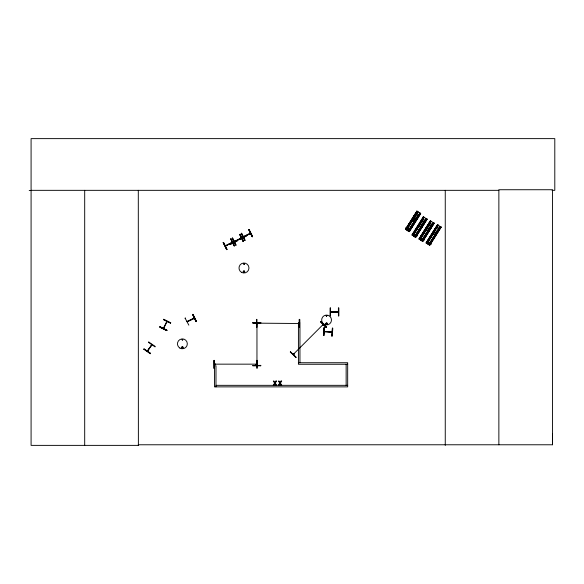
<?xml version="1.0" encoding="UTF-8"?>
<svg xmlns="http://www.w3.org/2000/svg" width="584" height="584" viewBox="0 0 584 584"><rect width="100%" height="100%" fill="white"/><g stroke="black" fill="none" stroke-linecap="round" stroke-linejoin="round"><path stroke-width="0.88" d="M163.338 328.391L163.63 327.646L163.973 327.916M552.07 190.333L554.8 190.333L554.8 138.627L31.083 138.627L31.083 445.373L138.379 445.373L138.306 444.774L552.471 444.774L552.552 433.686M231.541 242.688L231.768 242.915M234.257 241.433L234.943 241.017L235.06 241.44M187.143 321.426L187.975 321.361M323.492 335.53L324.018 327.646L324.456 327.675L323.93 335.559L323.492 335.53L324.054 327.646M323.872 335.552L324.397 327.668M324.916 331.442L324.887 331.88L325.091 331.449M332.062 332.274L332.084 332.004M256.683 365.394L256.602 364.153M182.807 339.844C182.091 338.158 181.777 341.18 182.785 339.727M181.923 347.524C183.412 345.786 182.405 349.56 181.931 347.254M244.178 263.961L243.74 263.91L244.214 263.844M244.397 264.019C243.637 262.464 243.433 265.099 244.316 264.099M244.499 271.837C242.776 269.684 243.805 273.327 244.214 272.108M256.639 323.259L257.004 323.799M256.639 364.686L256.96 365.314L256.96 323.091M232.162 242.331L225.475 246.083L225.373 245.696M241.506 238.25L234.534 241.703L234.388 241.323M250.536 233.454L243.572 236.907L244.083 236.25M250.412 233.454L249.697 233.374L249.74 233.848M194.406 318.287L187.42 321.696L187.274 321.317M163.63 328.515L163.374 328.23M407.727 230.359L407.274 230.074M414.217 236.038L413.771 235.753M323.412 324.711L322.645 325.04L323.317 324.813M407.771 229.293L408.201 229.6M421.67 239.287L421.239 238.98L421.75 239.338M182.186 339.611L182.566 339.903L182.274 339.523M326.201 315.681C326.456 317.492 327.544 314.659 326.193 315.798M327.033 323.813C325.142 325.106 327.084 321.718 326.952 324.069M147.234 350.969L151.855 344.786M147.898 350.685L147.57 350.466M256.997 365.372C257.785 364.314 254.726 364.124 256.77 364.19M163.374 328.317L166.878 321.324M166.798 330.617L166.995 330.223L159.928 326.682L159.731 327.077L166.798 330.617L159.746 327.047M170.725 322.762L170.528 323.156L163.469 319.616L163.659 319.229L170.71 322.799M299.271 323.507L298.409 323.193L299.293 323.186M330.522 311.798L331.449 312.163M405.551 229.315L416.925 211.182M405.697 229.403L417.071 211.277M405.763 229.446L417.1 211.291M405.916 229.541L417.283 211.408M405.997 229.592L417.348 211.452M417.494 211.539L406.121 229.665L417.575 211.591M406.347 229.811L417.721 211.685M407.515 228.439L412.793 220.168L407.596 228.49M415.093 216.35L413.735 218.657L415.173 216.401M417.94 211.817L416.107 214.883L418.02 211.868M406.902 230.14L407.924 230.775M408.172 230.936L414.348 221.124M415.282 219.606L418.611 214.328L415.363 219.657M408.252 230.987L414.414 221.168M409.347 229.563L414.56 221.256M415.509 219.745L418.823 214.459M408.435 231.096L419.801 212.97M409.559 229.702L419.984 213.08M408.836 231.352L420.195 213.211M409.085 231.505L420.422 213.357M409.267 231.622L420.641 213.488M423.276 216.803L411.888 234.921L415.764 237.33L427.138 219.204L423.261 216.795M412.151 235.082L423.524 216.956M412.333 235.199L423.707 217.073M412.421 235.235L423.772 217.117M413.487 233.819L423.926 217.212M413.567 233.87L421.152 221.789M422.101 220.278L423.05 218.766M412.771 235.476L424.174 217.365M412.837 235.513L418.991 225.694M419.94 224.183L423.261 218.898M413.932 234.096L419.144 225.789M420.093 224.278L423.407 218.993M414.012 234.148L419.21 225.833M420.173 224.329L423.473 219.029M413.319 235.797L414.341 236.44M420.75 226.774L414.611 236.608L420.83 226.826M425.013 219.978L421.714 225.278L425.101 220.029M414.822 236.739L426.225 218.628M414.888 236.783L421.042 226.957M421.991 225.453L425.313 220.161M415.034 236.87L421.195 227.052M422.144 225.541L426.408 218.744M415.1 236.914L426.488 218.796M415.246 237.009L426.634 218.883M415.326 237.053L426.7 218.927M415.684 237.279L427.057 219.153M419.027 239.002L430.393 220.876M430.539 220.964L419.173 239.097L430.576 220.986M419.473 239.257L430.824 221.139M420.553 237.856L430.977 221.241M419.889 239.542L431.226 221.394M420.035 239.637L426.196 229.819M427.145 228.308L430.459 223.022M420.1 239.681L426.276 229.87M427.211 228.351L430.539 223.073M420.37 239.827L421.392 240.469M422.59 239.112L430.174 227.03L422.67 239.163M431.116 225.519L432.065 224.008M431.138 225.526L432.153 224.059M421.874 240.769L433.306 222.679M422.152 240.944L433.459 222.774M422.166 240.951L433.54 222.825M422.29 241.031L433.686 222.913L422.378 241.082M433.897 223.044L422.553 241.192L433.963 223.088M422.736 241.309L434.109 223.183M422.801 241.353L434.189 223.234L430.313 220.825L418.94 238.951L422.816 241.36M426.123 242.944L437.496 224.818M437.671 224.928L426.298 243.061L437.708 224.949M426.481 243.17L437.854 225.044M426.568 243.229L437.92 225.088M426.707 243.316L438.066 225.176M426.773 243.353L432.934 233.534M433.883 232.023L438.146 225.227M433.08 233.629L426.919 243.448L438.321 225.336M434.029 232.118L435.445 229.848M436.394 228.337L438.292 225.322M427.203 243.623L435.664 229.987M436.613 228.475L437.642 227.015M427.473 243.769L428.495 244.411M429.693 243.061L434.919 234.761M435.868 233.25L437.27 230.972M440.11 226.439L438.234 229.468L440.197 226.49M429.773 243.112L434.985 234.797M435.934 233.293L437.35 231.023M429.919 243.199L437.496 231.118M438.445 229.607L439.394 228.096M428.999 244.732L440.373 226.607M429.182 244.849L439.606 228.227M429.255 244.886L439.694 228.278M440.292 227.607L429.393 244.981L440.373 227.658M429.649 245.141L441.059 227.03M441.205 227.125L429.839 245.258L426.043 242.893L437.431 224.774L441.292 227.176M293.489 354.583L293.847 353.824L293.292 354.386M163.695 328.383L167.126 321.448L166.71 322.266M143.81 349.276L144.058 348.911L150.57 353.386L150.322 353.751L143.832 349.247M148.394 349.772L150.964 346.027M147.475 351.232L151.862 344.823M294.044 354.13L293.759 353.853M256.96 365.314C257.537 364.161 254.507 364.562 256.661 364.161L214.627 364.153M215.175 364.102L215.175 364.547L215.175 364.146M299.125 323.507L257.091 323.156L256.617 323.886M257.697 323.499C257.902 322.478 257.916 324.186 256.982 323.463M299.183 323.492L298.497 323.47L299.125 323.149M338.428 312.163L330.646 312.163L330.683 311.761M147.533 350.437L148.037 350.495M331.208 331.946L331.347 332.311M290.577 351.707L290.27 352.021L295.92 357.547M293.628 354.495L293.847 353.824M323.207 324.47L322.58 325.025L322.959 325.23M293.54 354.524L294.051 354.057M322.879 325.237L323.339 324.726M295.891 357.576L296.197 357.262L290.496 351.787M326.113 327.347L326.419 327.033L320.798 321.485L320.492 321.791L326.113 327.347L320.565 321.718M293.351 354.327L323.062 324.565M151.533 345.327L151.205 345.1L151.46 345.516M414.158 235.994L414.26 235.06M428.349 243.951L427.919 243.725L428.379 243.915L428.006 243.579L428.466 243.769L428.408 243.032M226.023 245.776L225.847 245.419M240.681 238.206L240.856 238.564M241.353 238.316L234.549 241.645M250.383 233.527L243.601 236.885M193.589 318.236L193.611 318.674L194.173 317.995L187.216 321.39M194.253 318.353L187.267 321.674M241.207 233.417L241.601 233.228L245.105 240.301L244.718 240.498L241.236 233.403M223.161 242.586L223.555 242.389L227.059 249.47L226.665 249.667L223.161 242.586L226.702 249.645M232.177 238.214L232.563 238.017L236.06 245.105L235.681 245.295L232.206 238.199M243.367 236.608L250.375 233.133M225.322 245.769L232.249 242.338M234.337 241.396L241.265 237.965M226.921 245.251L230.987 243.236M252.186 236.797L252.58 236.6L249.076 229.519L248.682 229.716L252.208 236.79L248.777 229.665M234.534 245.769L234.14 245.959L230.629 238.878L231.023 238.688L234.505 245.784M243.156 241.586L243.55 241.396L240.039 234.315L239.644 234.512L243.17 241.579L239.747 234.461M185.077 318.192L185.471 317.995M196.042 321.638L196.436 321.441L192.968 314.345L192.574 314.535L196.056 321.631L192.676 314.484M240.783 238.542L241.338 237.929M338.253 312.155L330.602 312.075M324.368 331.405L331.924 331.953M326.471 315.521L326.85 315.623M256.522 319.375L256.96 319.375L257.011 327.274L256.573 327.281L256.558 319.375M299.322 319.375L299.315 327.274L299.263 319.375L299.702 319.375L299.723 322.886M260.771 322.623L252.865 322.675L252.872 323.113L260.771 323.062L260.771 322.623L252.865 322.711M252.865 323.003L260.771 323.01M257.062 323.186L257.778 323.186M257.778 323.456L257.15 323.507M214.547 364.19L215.255 364.19M215.262 364.46L214.467 364.467M252.872 365.533L260.771 365.372L260.771 365.81M260.771 365.774L252.872 365.861L252.872 365.423M214.051 368.285L214.489 368.278L214.423 360.379L213.999 360.379L214.051 368.285L214.036 360.379M29.2 190.552L31.083 190.545M31.083 190.333L498.867 190.333M338.421 307.987L338.859 307.987L338.859 315.886L338.421 315.886L338.421 307.987L338.435 315.886M330.602 311.798L338.421 311.798M298.424 362.73L347.677 362.73L347.677 386.871L214.452 386.871L214.452 365.803L215.985 365.803L215.985 386.871M347.677 364.263L298.424 364.263L298.424 323.062L299.957 323.062L299.957 362.73M215.985 385.331L347.677 385.331M407.347 230.089L407.99 229.987L407.712 229.512L408.223 229.673M332.34 328.201L332.778 328.23L332.252 336.114L331.814 336.085M325.806 331.617L330.332 331.916M324.2 331.792L331.982 332.274M326.514 316.134L326.573 315.659L326.573 316.105M338.253 311.761L337.508 312.163M420.823 239.783L421.276 240.039L420.728 239.798M163.513 319.521L170.579 323.062M159.906 326.733L166.944 330.318M415.947 213.131L419.297 215.233M436.518 226.767L439.861 228.87M429.423 222.825L432.766 224.92M422.371 218.796L425.714 220.898M415.18 214.364L418.524 216.46M435.744 228.001L439.095 230.096M428.649 224.052L431.992 226.154M421.597 220.022L424.94 222.124M414.027 216.204L417.37 218.299M434.591 229.841L437.942 231.936M427.495 225.891L430.839 227.994M420.444 221.862L423.787 223.964M412.998 217.832L416.341 219.934M433.562 231.468L436.912 233.571M426.466 227.526L429.809 229.621M419.414 223.497L422.758 225.592M411.837 219.672L415.188 221.774M432.408 233.308L435.759 235.41M425.313 229.366L428.656 231.461M418.261 225.336L421.604 227.431M406.895 227.57L410.238 229.665M406.011 227.738L410.472 230.534M427.466 241.207L430.809 243.302M405.924 227.877L410.384 230.673M420.363 237.257L423.714 239.36M426.583 241.374L431.043 244.17M413.311 233.228L416.662 235.33M426.495 241.513L430.956 244.309M419.48 237.425L423.947 240.228M428.342 242.922L428.853 243.287M419.392 237.564L423.86 240.367M412.428 233.396L416.896 236.199M412.341 233.542L416.808 236.338M414.72 235.286L414.187 234.951L414.698 235.308M144.029 348.962L150.555 353.4M421.312 239.09L421.371 239.82L420.911 239.637L421.276 239.966M320.777 321.507L326.398 327.062M249.039 229.534L252.551 236.615M241.499 233.272L245.01 240.352M240.009 234.33L243.513 241.411M232.468 238.068L235.98 245.149M230.731 238.834L234.242 245.915M223.453 242.44L227.015 249.492M192.939 314.36L196.399 321.463M188.836 325.149L185.113 318.178M299.665 319.375L299.687 322.886M214.328 360.379L214.438 368.278M552.471 444.774L552.471 189.734L498.867 189.734L498.867 444.774M445.256 190.333L445.256 445.373M346.144 364.263L346.144 385.331M138.298 190.333L138.379 445.373M84.695 190.333L84.695 445.373M332.391 328.201L331.865 336.085L332.449 328.208M181.704 347.341C182.573 350.057 183.814 345.421 181.704 347.341M243.294 271.516C244.163 274.232 245.404 269.604 243.294 271.516M325.887 323.507C326.755 326.222 327.996 321.594 325.887 323.507M275.969 381.038L274.954 382.673L273.954 381.038L273.327 381.038L274.611 383.119L273.283 385.206L273.881 385.206L274.918 383.535L275.94 385.206L276.575 385.206L275.261 383.089L276.568 381.038L275.969 381.038M281.094 381.038L280.079 382.673L279.086 381.038L278.451 381.038L279.736 383.119L278.415 385.206L279.013 385.206L280.043 383.535L281.065 385.206L281.7 385.206L280.393 383.089L281.7 381.038L281.094 381.038M416.859 211.145L405.471 229.257L409.347 231.673L420.721 213.54L416.845 211.131M426.846 219.022L415.472 237.148L426.875 219.036M148.781 342.041L148.533 342.399L155.045 346.874L155.293 346.516L148.781 342.041M246.214 236.089L239.265 239.579L246.214 236.089M237.184 240.885L230.235 244.375L237.184 240.885M257.186 360.372L256.748 360.379L256.792 368.278L257.237 368.278L257.186 360.372M330.522 307.987L330.077 307.987L330.077 315.886L330.522 315.886L330.5 307.987M241.477 272.334A5 5 0 0 0 248.974 268.005A5 5 0 0 0 241.477 263.683A5 5 0 0 0 241.477 272.334M243.44 272.239A0.766 0.766 0 0 0 244.718 271.896A0.766 0.766 0 0 0 243.783 270.961A0.766 0.766 0 0 0 243.44 272.239M179.923 348.108A4.935 4.935 0 0 0 187.333 343.83A4.935 4.935 0 0 0 179.923 339.552A4.935 4.935 0 0 0 179.923 348.108M181.85 348.064A0.766 0.766 0 0 0 183.128 347.721A0.766 0.766 0 0 0 182.193 346.786A0.766 0.766 0 0 0 181.85 348.064M413.625 220.548A0.876 0.876 0 0 0 414.969 219.832A0.876 0.876 0 0 0 413.676 219.029A0.876 0.876 0 0 0 413.625 220.548M420.042 226.212A0.876 0.876 0 0 0 421.385 225.497A0.876 0.876 0 0 0 420.1 224.687A0.876 0.876 0 0 0 420.042 226.212M427.094 230.235A0.876 0.876 0 0 0 428.437 229.527A0.876 0.876 0 0 0 427.152 228.716A0.876 0.876 0 0 0 427.094 230.235M434.197 234.184A0.876 0.876 0 0 0 435.54 233.469A0.876 0.876 0 0 0 434.248 232.666A0.876 0.876 0 0 0 434.197 234.184M324.105 324.266A4.928 4.928 0 0 0 331.5 320.003A4.928 4.928 0 0 0 324.105 315.732A4.928 4.928 0 0 0 324.105 324.266M326.033 324.237A0.766 0.766 0 0 0 327.31 323.894A0.766 0.766 0 0 0 326.376 322.952A0.766 0.766 0 0 0 326.033 324.237"/></g></svg>
